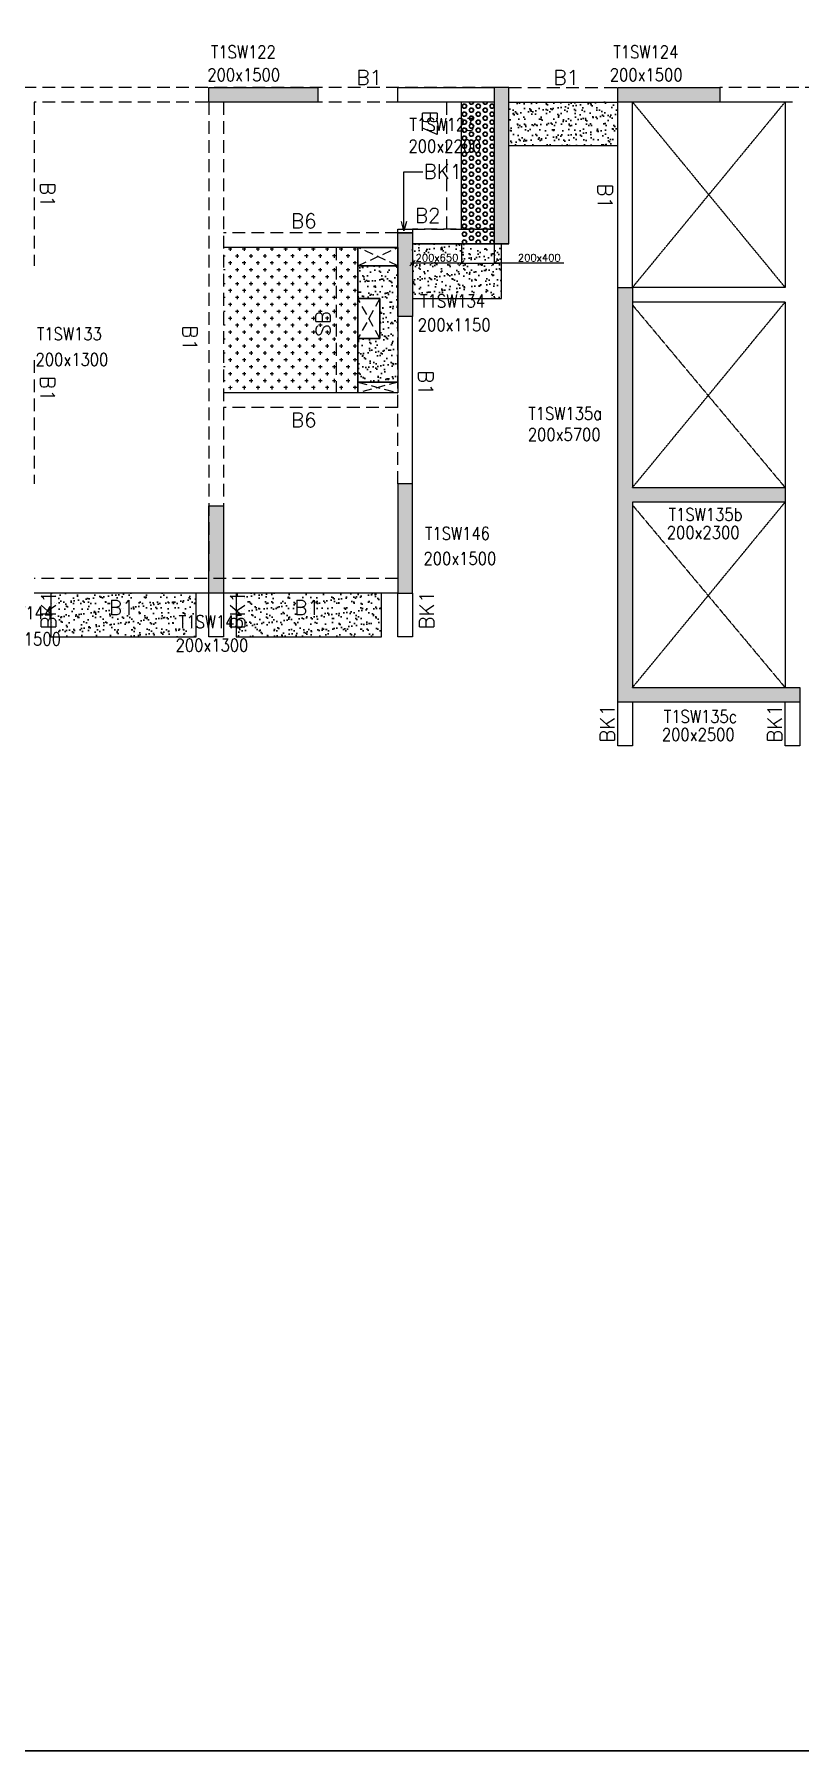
# Model space of a CAD drawing. Header units: millimetres. Extents: x 1078357 to 2594950, y -5122486 to -4636555.
# Drawn here: x 1288172 to 1298697, y -4684349 to -4660754 of the extents above; entities that cross this region are included whole.
import ezdxf

# ---------------------------------------------------------------- set-up
doc = ezdxf.new("R2010")
doc.units = ezdxf.units.MM
doc.header["$PDMODE"] = 35
for name, pattern in [('CONTINOUS', [0]), ('HIDDEN', [0.375, 0.25, -0.125]), ('New Retail block$0$CONTINOUS', [0])]:
    doc.linetypes.add(name, pattern=pattern)
doc.layers.get('0').update_dxf_attribs({"lineweight": 0})
doc.layers.get('Defpoints').update_dxf_attribs({"lineweight": 0})
for name, color, linetype in [('B-200x325', 201, 'HIDDEN'), ('B-200x400', 44, 'HIDDEN'), ('DROP SLAB', 8, 'Continuous'), ('NON STR. RCC WALL', 6, 'Continuous'), ('S-BEAM', 3, 'HIDDEN'), ('S-BEAM NO.', 6, 'Continuous'), ('S-COLUMN', 1, 'Continuous'), ('S-CUTOUT', 8, 'HIDDEN'), ('S-SLAB-PROJECTION', 54, 'New Retail block$0$CONTINOUS'), ('SLAB FOLD', 8, 'Continuous')]:
    doc.layers.add(name, color=color, linetype=linetype)
for name, color, linetype, lineweight in [('Boundary', 40, 'Continuous', 30), ('COL. NO.', 30, 'Continuous', 25), ('COL. SIZE', 7, 'Continuous', 25), ('DIM', 9, 'Continuous', 25), ('HATCH', 8, 'Continuous', 30)]:
    doc.layers.add(name, color=color, linetype=linetype, lineweight=lineweight)
doc.styles.add('Roman', font='romans')
doc.styles.add('ROMANS', font='romans.shx', dxfattribs={"width": 0.85})
doc.dimstyles.new('HARESH', dxfattribs={"dimtxt": 150, "dimasz": 75, "dimexe": 0, "dimexo": 0, "dimgap": 25, "dimtad": 1, "dimdec": 0, "dimdsep": 46, "dimtxsty": 'Roman', "dimblk": 'OBLIQUE', "dimcen": 225, "dimdle": 25, "dimclrd": 2, "dimclre": 2, "dimclrt": 7, "dimadec": 8, "dimazin": 1, "dimtfac": 1, "dimtdec": 0, "dimtmove": 0, "dimatfit": 0, "dimfxl": 1, "dimlwd": -1, "dimlwe": -1, "dimarcsym": 0})

# ---------------------------------------------------------------- blocks, each defined once
blk = doc.blocks.new('_Oblique')
at = {"color": 0, "linetype": 'ByBlock', "lineweight": -2}
blk.add_line((-0.5, -0.5), (0.5, 0.5), dxfattribs=at)
blk = doc.blocks.new('*D1125')
at = {"layer": 'Defpoints', "color": 0, "ltscale": 700, "transparency": 16777216}
for p in [(1294047, -4663634, 0), (1294497, -4663634, 0), (1294497, -4663900)]:
    blk.add_point(p, dxfattribs=at)
at = {"layer": 'DIM', "color": 2, "ltscale": 700, "transparency": 16777216}
for p, q in [((1294047, -4663634), (1294047, -4663900)), ((1294497, -4663634), (1294497, -4663900)), ((1294047, -4663900), (1293972, -4663900)), ((1294047, -4663900), (1294497, -4663900)), ((1294047, -4663900), (1294497, -4663900)), ((1294497, -4663900), (1294572, -4663900)), ((1295453, -4663900), (1294497, -4663900))]:
    blk.add_line(p, q, dxfattribs=at)
at = {"layer": 'DIM', "color": 2, "ltscale": 700, "transparency": 16777216, "xscale": 75, "yscale": 75, "zscale": 75}
blk.add_blockref('_Oblique', (1294047, -4663900), dxfattribs=at)
at = {"layer": 'DIM', "color": 2, "ltscale": 700, "transparency": 16777216, "xscale": 75, "yscale": 75, "zscale": 75, "rotation": 180}
blk.add_blockref('_Oblique', (1294497, -4663900), dxfattribs=at)
at = {"layer": 'DIM', "color": 7, "ltscale": 700, "transparency": 16777216, "insert": (1295116, -4663825), "char_height": 150, "attachment_point": 5, "style": 'Roman'}
blk.add_mtext('{\\H0.666667x;200x400}', dxfattribs=at)
blk = doc.blocks.new('*D1126')
at = {"layer": 'Defpoints', "color": 0, "ltscale": 700, "transparency": 16777216}
for p in [(1293372, -4663634, 0), (1294047, -4663634), (1293372, -4663900)]:
    blk.add_point(p, dxfattribs=at)
at = {"layer": 'DIM', "color": 2, "ltscale": 700, "transparency": 16777216}
for p, q in [((1293372, -4663634), (1293372, -4663900)), ((1294047, -4663634), (1294047, -4663900)), ((1294072, -4663900), (1293347, -4663900))]:
    blk.add_line(p, q, dxfattribs=at)
at = {"layer": 'DIM', "color": 2, "ltscale": 700, "transparency": 16777216, "xscale": 75, "yscale": 75, "zscale": 75, "rotation": 180}
blk.add_blockref('_Oblique', (1293372, -4663900), dxfattribs=at)
at = {"layer": 'DIM', "color": 2, "ltscale": 700, "transparency": 16777216, "xscale": 75, "yscale": 75, "zscale": 75}
blk.add_blockref('_Oblique', (1294047, -4663900), dxfattribs=at)
at = {"layer": 'DIM', "color": 7, "ltscale": 700, "transparency": 16777216, "insert": (1293709, -4663825), "char_height": 150, "attachment_point": 5, "style": 'Roman'}
blk.add_mtext('{\\H0.666667x;200x650}', dxfattribs=at)

msp = doc.modelspace()

# ---------------------------------------------------------------- hatches: boundary and pattern name
at = {"layer": 'DROP SLAB'}
h = msp.add_hatch(dxfattribs=at)
h.set_pattern_fill('CROSS', color=8, scale=15, angle=0.03079)
h.set_pattern_definition([(180.03079016, (-4228669.58, 18753210.42), (-95.19879988, -95.3011726), [47.625, -142.875]), (270.03079016, (-4228693.41, 18753234.22), (95.3011726, -95.19879988), [47.625, -142.875])])
h.paths.add_polyline_path([(1292621.9, -4663684.5), (1290771.5, -4663684.3), (1290771.5, -4665684.1), (1292621.9, -4665684.3)])
at = {"layer": 'HATCH', "ltscale": 1000}
h = msp.add_hatch(dxfattribs=at)
h.set_pattern_fill('HEX', color=8, scale=10, angle=180)
h.set_pattern_definition([(180, (135672.024, 213489.83), (-7e-15, -54.99261315), [31.75, -63.5]), (300, (135672.024, 213489.83), (47.625, 27.4963066), [31.75, -63.5]), (240, (135640.274, 213489.83), (47.625, -27.4963066), [31.75, -63.5])])
h.paths.add_polyline_path([(1294496.7, -4663634.4), (1294046.7, -4663634.4), (1294046.7, -4661684.4), (1294496.7, -4661684.4)])
at = {"layer": 'HATCH'}
h = msp.add_hatch(dxfattribs=at)
h.set_pattern_fill('AR-SAND', color=8, scale=3, angle=179.97015)
h.set_pattern_definition([(37.4701541, (-2747486.36, 14021004.98), (-4.72361136, 146.8264517), [0, -115.824, 0, -129.54, 0, -123.825]), (7.4701541, (-2747486.36, 14021004.98), (134.9689868, 214.9772528), [0, -62.484, 0, -104.394, 0, -40.005]), (327.4701541, (-2747580.08, 14021005.02), (237.2979035, 0.3075449), [0, -38.1, 0, -137.16, 0, -179.07]), (317.4701541, (-2747580.08, 14021005.02), (229.1017424, 66.759465), [0, -19.05, 0, -89.916, 0, -102.87])])
h.paths.add_polyline_path([(1296196.9, -4661684.3), (1294696.9, -4661684.3), (1294696.9, -4662284.5), (1296196.9, -4662284.5)])
h = msp.add_hatch(dxfattribs=at)
h.set_pattern_fill('AR-SAND', color=8, scale=3, angle=179.97015)
h.set_pattern_definition([(37.4701541, (-2759836.37, 14019055.06), (-4.72361136, 146.8264517), [0, -115.824, 0, -129.54, 0, -123.825]), (7.4701541, (-2759836.37, 14019055.06), (134.9689868, 214.9772528), [0, -62.484, 0, -104.394, 0, -40.005]), (327.4701541, (-2759930.1, 14019055.11), (237.2979035, 0.3075449), [0, -38.1, 0, -137.16, 0, -179.07]), (317.4701541, (-2759930.1, 14019055.1), (229.1017424, 66.759465), [0, -19.05, 0, -89.916, 0, -102.87])])
h.paths.add_polyline_path([(1294596.6, -4663634.3), (1293371.9, -4663634.3), (1293371.9, -4664384.3), (1294596.6, -4664384.3)])
h = msp.add_hatch(dxfattribs=at)
h.set_pattern_fill('AR-SAND', color=8, scale=3, angle=359.97015)
h.set_pattern_definition([(37.47015413, (-3729211.23, 18703074.21), (-4.72361136, 146.8264517), [0, -115.824, 0, -129.54, 0, -123.825]), (7.4701541, (-3729211.23, 18703074.2), (134.9689868, 214.9772528), [0, -62.484, 0, -104.394, 0, -40.005]), (327.4701541, (-3729304.96, 18703074.26), (237.2979035, 0.3075449), [0, -38.1, 0, -137.16, 0, -179.07]), (317.4701541, (-3729304.96, 18703074.26), (229.1017424, 66.759465), [0, -19.05, 0, -89.916, 0, -102.87])])
h.paths.add_polyline_path([(1293171.9, -4665534.4), (1292621.9, -4665534.4), (1292621.9, -4664934.4), (1292921.9, -4664934.4), (1292921.9, -4664384.4), (1292621.9, -4664384.5), (1292621.9, -4663934.4), (1293171.9, -4663934.4)])
h = msp.add_hatch(dxfattribs=at)
h.set_pattern_fill('AR-SAND', color=8, scale=3, angle=179.97015)
h.set_pattern_definition([(37.47015413, (-3842686.08, 18703074.25), (-4.72361136, 146.8264517), [0, -115.824, 0, -129.54, 0, -123.825]), (7.4701541, (-3842686.08, 18703074.25), (134.9689868, 214.9772528), [0, -62.484, 0, -104.394, 0, -40.005]), (327.4701541, (-3842779.81, 18703074.3), (237.2979035, 0.3075449), [0, -38.1, 0, -137.16, 0, -179.07]), (317.4701541, (-3842779.81, 18703074.3), (229.1017424, 66.759465), [0, -19.05, 0, -89.916, 0, -102.87])])
h.paths.add_polyline_path([(1290396.9, -4668434.4), (1288396.9, -4668434.4), (1288396.9, -4669034.4), (1290396.9, -4669034.4)])
h = msp.add_hatch(dxfattribs=at)
h.set_pattern_fill('AR-SAND', color=8, scale=3, angle=179.97015)
h.set_pattern_definition([(37.47015413, (-3845236.08, 18703074.25), (-4.72361136, 146.8264517), [0, -115.824, 0, -129.54, 0, -123.825]), (7.4701541, (-3845236.08, 18703074.25), (134.9689868, 214.9772528), [0, -62.484, 0, -104.394, 0, -40.005]), (327.4701541, (-3845329.81, 18703074.3), (237.2979035, 0.3075449), [0, -38.1, 0, -137.16, 0, -179.07]), (317.4701541, (-3845329.81, 18703074.3), (229.1017424, 66.759465), [0, -19.05, 0, -89.916, 0, -102.87])])
h.paths.add_polyline_path([(1292946.9, -4668434.4), (1290946.9, -4668434.4), (1290946.9, -4669034.4), (1292946.9, -4669034.4)])
at = {"layer": 'S-COLUMN', "lineweight": 25}
h = msp.add_hatch(color=1, dxfattribs=at)
h.dxf.hatch_style = 1
h.paths.add_polyline_path([(1290571.7, -4661484.4), (1292071.7, -4661484.4), (1292071.7, -4661684.4), (1290571.7, -4661684.4)])
h = msp.add_hatch(color=1, dxfattribs=at)
h.dxf.hatch_style = 1
h.paths.add_polyline_path([(1294496.7, -4663634.4), (1294696.7, -4663634.4), (1294696.7, -4661484.4), (1294496.7, -4661484.4)])
h = msp.add_hatch(color=1, dxfattribs=at)
h.dxf.hatch_style = 1
h.paths.add_polyline_path([(1297596.7, -4661484.4), (1297596.7, -4661684.4), (1296196.7, -4661684.4), (1296196.7, -4661484.4)])
at = {"layer": 'S-COLUMN', "lineweight": 25, "extrusion": (-1.00316e-06, -1.91639e-11, 1)}
h = msp.add_hatch(color=1, dxfattribs=at)
h.dxf.hatch_style = 1
h.paths.add_polyline_path([(1293171.7, -4663484.4), (1293371.7, -4663484.4), (1293371.7, -4664634.4), (1293171.7, -4664634.4)])
at = {"layer": 'S-COLUMN', "lineweight": 25}
h = msp.add_hatch(color=1, dxfattribs=at)
h.dxf.hatch_style = 1
h.paths.add_polyline_path([(1298496.7, -4666984.4), (1298496.7, -4667184.4), (1296396.7, -4667184.4), (1296396.7, -4669734.4), (1298696.7, -4669734.4), (1298696.7, -4669934.4), (1296196.7, -4669934.4), (1296196.7, -4664234.4), (1296396.7, -4664234.4), (1296396.7, -4666984.4)])
at = {"layer": 'S-COLUMN', "lineweight": 25, "extrusion": (-1.00316e-06, -1.91639e-11, 1)}
h = msp.add_hatch(color=1, dxfattribs=at)
h.dxf.hatch_style = 1
h.paths.add_polyline_path([(1293171.7, -4668434.4), (1293371.7, -4668434.4), (1293371.7, -4666934.4), (1293171.7, -4666934.4)])
at = {"layer": 'S-COLUMN', "lineweight": 25}
h = msp.add_hatch(color=1, dxfattribs=at)
h.dxf.hatch_style = 1
h.paths.add_polyline_path([(1290771.7, -4667234.4), (1290771.7, -4668434.4), (1290571.7, -4668434.4), (1290571.7, -4667234.4)])

# ---------------------------------------------------------------- linework, layer by layer
at = {"layer": 'B-200x400', "linetype": 'HIDDEN', "ltscale": 500}
msp.add_line((1294046.8, -4663434.4, 0), (1294496.8, -4663434.4, 0), dxfattribs=at)
at = {"layer": 'B-200x400', "linetype": 'ByBlock', "ltscale": 500}
msp.add_line((1294046.8, -4663634.4, 0), (1294496.8, -4663634.4, 0), dxfattribs=at)
at = {"layer": 'Boundary', "ltscale": 700, "elevation": 0}
msp.add_lwpolyline([(1220842.9, -4636994.1), (1327544.7, -4636994.1), (1327544.7, -4684348.8), (1220842.9, -4684348.8)], close=True, dxfattribs=at)
at = {"layer": 'DROP SLAB', "color": 3, "linetype": 'CONTINOUS', "ltscale": 500, "elevation": 0}
for points in [[(1293171.7, -4663934.4), (1292621.9, -4663934.4), (1292621.9, -4663684.5), (1293171.7, -4663684.5)], [(1292921.9, -4664934.4), (1292621.9, -4664934.4), (1292621.9, -4664384.4), (1292921.9, -4664384.4)], [(1293171.9, -4665684.2), (1292621.9, -4665684.2), (1292621.9, -4665534.4), (1293171.9, -4665534.4)]]:
    msp.add_lwpolyline(points, close=True, dxfattribs=at)
at = {"layer": 'NON STR. RCC WALL', "elevation": 0}
msp.add_lwpolyline([(1294496.7, -4661484.4), (1294496.7, -4661684.4), (1293171.7, -4661684.4), (1293171.7, -4661484.4)], close=True, dxfattribs=at)
at = {"layer": 'S-BEAM', "linetype": 'HIDDEN', "ltscale": 700}
for p, q in [((1294496.7, -4661484.4, 0), (1282296.7, -4661484.4, 0)), ((1294696.9, -4661484.3, 0), (1296196.9, -4661484.3, 0)), ((1302096.9, -4661484.3, 0), (1297596.9, -4661484.3, 0)), ((1294496.7, -4661684.4, 0), (1288171.9, -4661684.4, 0)), ((1288171.9, -4661684.4, 0), (1288171.9, -4663934.3, 0)), ((1290571.9, -4661684.4, 0), (1290571.9, -4668134.3, 0)), ((1290771.9, -4661684.4, 0), (1290771.9, -4668134.3, 0)), ((1294496.9, -4663434.3, 0), (1293371.9, -4663434.3, 0)), ((1293371.9, -4663434.4, 0), (1294046.8, -4663434.4, 0)), ((1292321.9, -4663684.5, 0), (1292321.9, -4665684.3, 0)), ((1293171.9, -4666934.3, 0), (1293171.9, -4664634.3, 0)), ((1288171.9, -4665234.3, 0), (1288171.9, -4666934.3, 0)), ((1293171.9, -4668234.3, 0), (1288171.9, -4668234.3, 0))]:
    msp.add_line(p, q, dxfattribs=at)
at = {"layer": 'S-BEAM', "ltscale": 700}
for p, q in [((1293846.1, -4663434.4, 0), (1293846.1, -4661684.4, 0)), ((1293171.1, -4663484.3, 0), (1290771.3, -4663484.3, 0)), ((1293171.3, -4665884.1, 0), (1290771.3, -4665884.1, 0))]:
    msp.add_line(p, q, dxfattribs=at)
at = {"layer": 'S-BEAM', "linetype": 'Continuous', "ltscale": 700}
for p, q in [((1294046.1, -4663434.4, 0), (1294046.1, -4661695, 0)), ((1293171.1, -4663684.3, 0), (1290771.3, -4663684.3, 0)), ((1294696.9, -4663634.3, 0), (1293371.9, -4663634.3, 0)), ((1293171.3, -4665684.1, 0), (1290771.3, -4665684.1, 0))]:
    msp.add_line(p, q, dxfattribs=at)
at = {"layer": 'S-BEAM', "linetype": 'CONTINOUS', "ltscale": 700}
for p, q in [((1294696.9, -4661684.3, 0), (1296196.9, -4661684.3, 0)), ((1296196.9, -4664234.4, 0), (1296196.9, -4661684.4, 0)), ((1296396.9, -4664234.4, 0), (1296396.9, -4661684.4, 0)), ((1298496.9, -4661684.4, 0), (1297596.9, -4661684.4, 0)), ((1298596.9, -4661684.4, 0), (1297796.9, -4661684.4, 0)), ((1298496.9, -4661684.4, 0), (1298496.9, -4664234.4, 0)), ((1293371.9, -4663634.4, 0), (1294046.8, -4663634.4, 0)), ((1298496.9, -4664234.4, 0), (1296396.9, -4664234.4, 0)), ((1298496.9, -4664434.4, 0), (1296396.9, -4664434.4, 0)), ((1298496.9, -4664434.4, 0), (1298496.9, -4666984.4, 0)), ((1293371.9, -4666934.3, 0), (1293371.9, -4664634.3, 0)), ((1298496.9, -4667184.4, 0), (1298496.9, -4669734.4, 0)), ((1293171.9, -4668434.3, 0), (1288171.9, -4668434.3, 0)), ((1290571.7, -4669034.4, 0), (1290571.7, -4668434.4, 0)), ((1290771.7, -4668434.4, 0), (1290771.7, -4669034.4, 0)), ((1293171.7, -4669034.4, 0), (1293171.7, -4668434.4, 0)), ((1293371.7, -4668434.4, 0), (1293371.7, -4669034.4, 0)), ((1290771.7, -4669034.4, 0), (1290571.7, -4669034.4, 0)), ((1293371.7, -4669034.4, 0), (1293171.7, -4669034.4, 0)), ((1296196.6, -4670534.4, 0), (1296196.6, -4669934.4, 0)), ((1296396.6, -4669934.4, 0), (1296396.6, -4670534.4, 0)), ((1298496.6, -4670534.4, 0), (1298496.6, -4669934.4, 0)), ((1298696.6, -4669934.4, 0), (1298696.6, -4670534.4, 0)), ((1296396.6, -4670534.4, 0), (1296196.6, -4670534.4, 0)), ((1298696.6, -4670534.4, 0), (1298496.6, -4670534.4, 0))]:
    msp.add_line(p, q, dxfattribs=at)
at = {"layer": 'S-BEAM', "linetype": 'ByBlock', "ltscale": 700}
msp.add_line((1292621.9, -4663684.5, 0), (1292621.9, -4665684.3, 0), dxfattribs=at)
at = {"layer": 'S-BEAM', "linetype": 'Continuous', "ltscale": 700, "elevation": 0}
msp.add_lwpolyline([(1293371.9, -4663484.4), (1293171.9, -4663484.4), (1293171.9, -4663434.3), (1293371.9, -4663434.3)], close=True, dxfattribs=at)
at = {"layer": 'S-COLUMN', "color": 1, "lineweight": 25, "elevation": 0}
for points in [[(1290571.7, -4661484.4), (1292071.7, -4661484.4), (1292071.7, -4661684.4), (1290571.7, -4661684.4)], [(1294496.7, -4663634.4), (1294696.7, -4663634.4), (1294696.7, -4661484.4), (1294496.7, -4661484.4)], [(1297596.7, -4661484.4), (1297596.7, -4661684.4), (1296196.7, -4661684.4), (1296196.7, -4661484.4)], [(1298496.7, -4666984.4), (1298496.7, -4667184.4), (1296396.7, -4667184.4), (1296396.7, -4669734.4), (1298696.7, -4669734.4), (1298696.7, -4669934.4), (1296196.7, -4669934.4), (1296196.7, -4664234.4), (1296396.7, -4664234.4), (1296396.7, -4666984.4)], [(1290571.7, -4667234.6), (1290771.7, -4667234.6), (1290771.7, -4668434.4), (1290571.7, -4668434.4)]]:
    msp.add_lwpolyline(points, close=True, dxfattribs=at)
at = {"layer": 'S-COLUMN', "color": 1, "lineweight": 25, "extrusion": (-1.00316e-06, -1.91639e-11, 1), "elevation": -1.3}
for points in [[(1293171.7, -4663484.4), (1293371.7, -4663484.4), (1293371.7, -4664634.4), (1293171.7, -4664634.4)], [(1293171.7, -4668434.4), (1293371.7, -4668434.4), (1293371.7, -4666934.4), (1293171.7, -4666934.4)]]:
    msp.add_lwpolyline(points, close=True, dxfattribs=at)
at = {"layer": 'S-CUTOUT', "ltscale": 500}
for p, q in [((1293171.9, -4663934.4, 0), (1292621.9, -4663684.4, 0)), ((1292621.9, -4663934.4, 0), (1293171.7, -4663684.4, 0)), ((1292921.9, -4664934.4, 0), (1292621.9, -4664384.4, 0)), ((1292921.9, -4664384.4, 0), (1292621.9, -4664934.4, 0)), ((1293171.9, -4665534.4, 0), (1292621.9, -4665684.2, 0)), ((1292621.9, -4665534.4, 0), (1293171.1, -4665684.2, 0))]:
    msp.add_line(p, q, dxfattribs=at)
at = {"layer": 'S-CUTOUT', "elevation": 0}
for points in [[(1296396.9, -4664234.4), (1298496.9, -4661684.4)], [(1296396.9, -4661684.4), (1298496.9, -4664234.4)], [(1296396.9, -4666984.4), (1298496.9, -4664434.4)], [(1296396.9, -4664474.3), (1298496.9, -4666984.4)], [(1296396.9, -4669734.4), (1298496.9, -4667184.4)], [(1296396.9, -4667224.3), (1298496.9, -4669734.4)]]:
    msp.add_lwpolyline(points, dxfattribs=at)
at = {"layer": 'S-SLAB-PROJECTION'}
msp.add_line((1294696.9, -4662284.4, 0), (1296196.9, -4662284.4, 0), dxfattribs=at)
msp.add_line((1294696.9, -4662284.4, 0), (1296196.9, -4662284.4, 0), dxfattribs=at)
at = {"layer": 'S-SLAB-PROJECTION', "elevation": 0}
for points in [[(1294596.6, -4663634.3), (1293371.9, -4663634.3), (1293371.9, -4664384.3), (1294596.6, -4664384.3)], [(1290396.9, -4668434.4), (1288396.9, -4668434.4), (1288396.9, -4669034.4), (1290396.9, -4669034.4)], [(1292946.9, -4668434.4), (1290946.9, -4668434.4), (1290946.9, -4669034.4), (1292946.9, -4669034.4)]]:
    msp.add_lwpolyline(points, close=True, dxfattribs=at)
at = {"layer": 'SLAB FOLD', "color": 8, "ltscale": 1000, "elevation": 0}
msp.add_lwpolyline([(1293171.9, -4665534.4), (1292621.9, -4665534.4), (1292621.9, -4664934.4), (1292921.9, -4664934.4), (1292921.9, -4664384.4), (1292621.9, -4664384.5), (1292621.9, -4663934.4), (1293171.9, -4663934.4), (1293171.9, -4665534.4)], dxfattribs=at)

# ---------------------------------------------------------------- texts
at = {"layer": 'B-200x325', "linetype": 'Continuous', "ltscale": 700, "style": 'ROMANS'}
for p in [(1291701.8, -4663419.1, -2.7), (1291701.7, -4666156.2, -2.7)]:
    msp.add_text('B6', height=200, rotation=359.99866, dxfattribs=at).set_placement(p)
at = {"layer": 'COL. NO.', "linetype": 'Continuous', "style": 'ROMANS', "width": 0.85}
for s, p in [('T1SW122', (1290599.8, -4661083.8, -320.4)), ('T1SW124', (1296134.8, -4661083.8, -320.4)), ('T1SW123', (1293331.6, -4662082.2, -320.4)), ('T1SW134', (1293478, -4664507.5, -320.4)), ('T1SW133', (1288207.8, -4664959.5, -320.4)), ('T1SW135a', (1294964.8, -4666053, -640.8)), ('T1SW135b', (1296895.3, -4667441.4, -320.4)), ('T1SW146', (1293544.4, -4667701.7, -320.4)), ('T1SW144', (1287537.8, -4668794.6, -320.4)), ('T1SW145', (1290158.9, -4668916.8, -320.4)), ('T1SW135c', (1296828.8, -4670219.8, -320.4))]:
    msp.add_text(s, height=175, dxfattribs=at).set_placement(p)
at = {"layer": 'COL. SIZE', "linetype": 'Continuous', "style": 'ROMANS', "width": 0.85}
for s, p in [('200x1500', (1290550.6, -4661397.3, -320.4)), ('200x1500', (1296085.7, -4661397.3, -320.4)), ('200x2200', (1293317.3, -4662378.3, -320.4)), ('200x1150', (1293444.8, -4664835.1, -320.4)), ('200x1300', (1288188.7, -4665311.1, -320.4)), ('200x5700', (1294958.5, -4666341.8, -640.8)), ('200x2300', (1296868.6, -4667689.2, -320.4)), ('200x1500', (1293523.5, -4668046.6, -320.4)), ('200x1500', (1287536.5, -4669154.1, -320.4)), ('200x1300', (1290114.7, -4669238.5, -320.4)), ('200x2500', (1296802, -4670467.6, -320.4))]:
    msp.add_text(s, height=175, dxfattribs=at).set_placement(p)
at = {"layer": 'S-BEAM NO.', "linetype": 'HIDDEN', "ltscale": 500, "style": 'ROMANS'}
for rotation, p in [(0.00094, (1292602.2, -4661447.1, -2.7)), (0.00094, (1295311.3, -4661447.2, -2.7)), (269.99906, (1288255.1, -4662786.3, -2.7)), (269.99906, (1295922.5, -4662805.6, -2.7)), (269.99906, (1290213.3, -4664755.6, -2.7)), (269.99906, (1293455.8, -4665371.2, -2.7)), (269.99906, (1288255.8, -4665452.3, -2.7)), (0.00094, (1289197.2, -4668734.7, -2.7)), (0.00094, (1291745.8, -4668734.7, -2.7))]:
    msp.add_text('B1', height=200, rotation=rotation, dxfattribs=at).set_placement(p)
at = {"layer": 'S-BEAM NO.', "linetype": 'Continuous', "ltscale": 700, "style": 'ROMANS'}
for s, rotation, p in [('B7', 269.99866, (1293511.3, -4661804.4, -2.7)), ('BK1', 0.00094, (1293525, -4662740.5, -2.7)), ('SB', 90.00094, (1292240.8, -4664908.6, -2.7))]:
    msp.add_text(s, height=200, rotation=rotation, dxfattribs=at).set_placement(p)
at = {"layer": 'S-BEAM NO.', "linetype": 'Continuous', "ltscale": 500, "style": 'ROMANS'}
msp.add_text('B2', height=200, dxfattribs=at).set_placement((1293405.6, -4663343.9, -2.7))
at = {"layer": 'S-BEAM NO.', "linetype": 'CONTINOUS', "ltscale": 700, "style": 'ROMANS'}
for p in [(1288467.3, -4668934.1, 50), (1291067.3, -4668934.1, 50), (1293667.3, -4668934.1, 50), (1296152, -4670491.6, 50), (1298452, -4670491.6, 50)]:
    msp.add_text('BK1', height=200, rotation=90, dxfattribs=at).set_placement(p)

# ---------------------------------------------------------------- dimensions: what is measured, and where the dimension line sits
at = {"layer": 'DIM', "ltscale": 700}
dim = msp.add_linear_dim(base=(1293371.8, -4663900.4, 0), p1=(1294046.8, -4663634.4, 0), p2=(1293371.8, -4663634.4, 0), angle=180, text='{\\H0.666667x;200x650}', dimstyle='HARESH', override={"dimtxsty": 'Roman', "dimtmove": 1}, dxfattribs=at)
dim.commit()
dim.dimension.update_dxf_attribs({"geometry": '*D1126', "text_midpoint": (1293709.3, -4663825.4, 0)})
dim = msp.add_linear_dim(base=(1294496.8, -4663900.4, 0), p1=(1294046.8, -4663634.4, 0), p2=(1294496.8, -4663634.4, 0), angle=180, text='{\\H0.666667x;200x400}', dimstyle='HARESH', override={"dimtxsty": 'Roman', "dimtmove": 1}, dxfattribs=at)
dim.commit()
dim.dimension.update_dxf_attribs({"geometry": '*D1125', "text_midpoint": (1295116.1, -4663878.7, 0), "dimtype": 160})

# ---------------------------------------------------------------- leaders
at = {"layer": 'S-BEAM NO.', "linetype": 'Continuous', "ltscale": 700}
msp.add_leader([(1293255.4, -4663454.1, 0), (1293255.4, -4662642.7, 0), (1293514.3, -4662642.7, 0)], dimstyle='HARESH', override={"dimasz": 125, "dimgap": 25, "dimtad": 0, "dimldrblk": 'Open30'}, dxfattribs=at)

doc.saveas('drawing.dxf')
